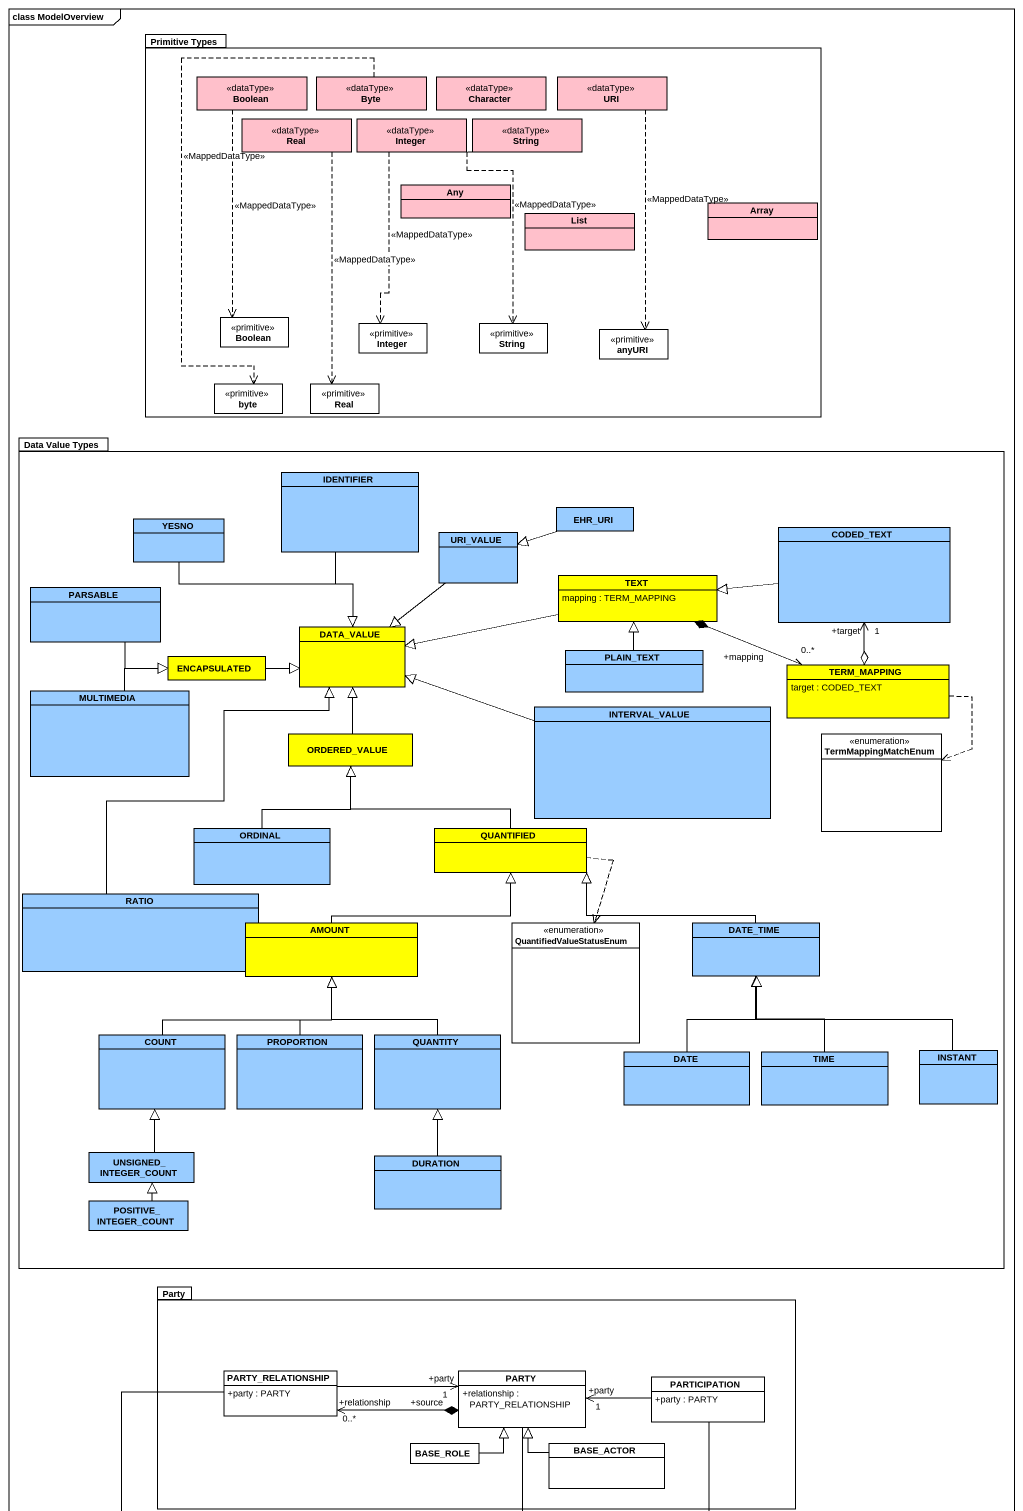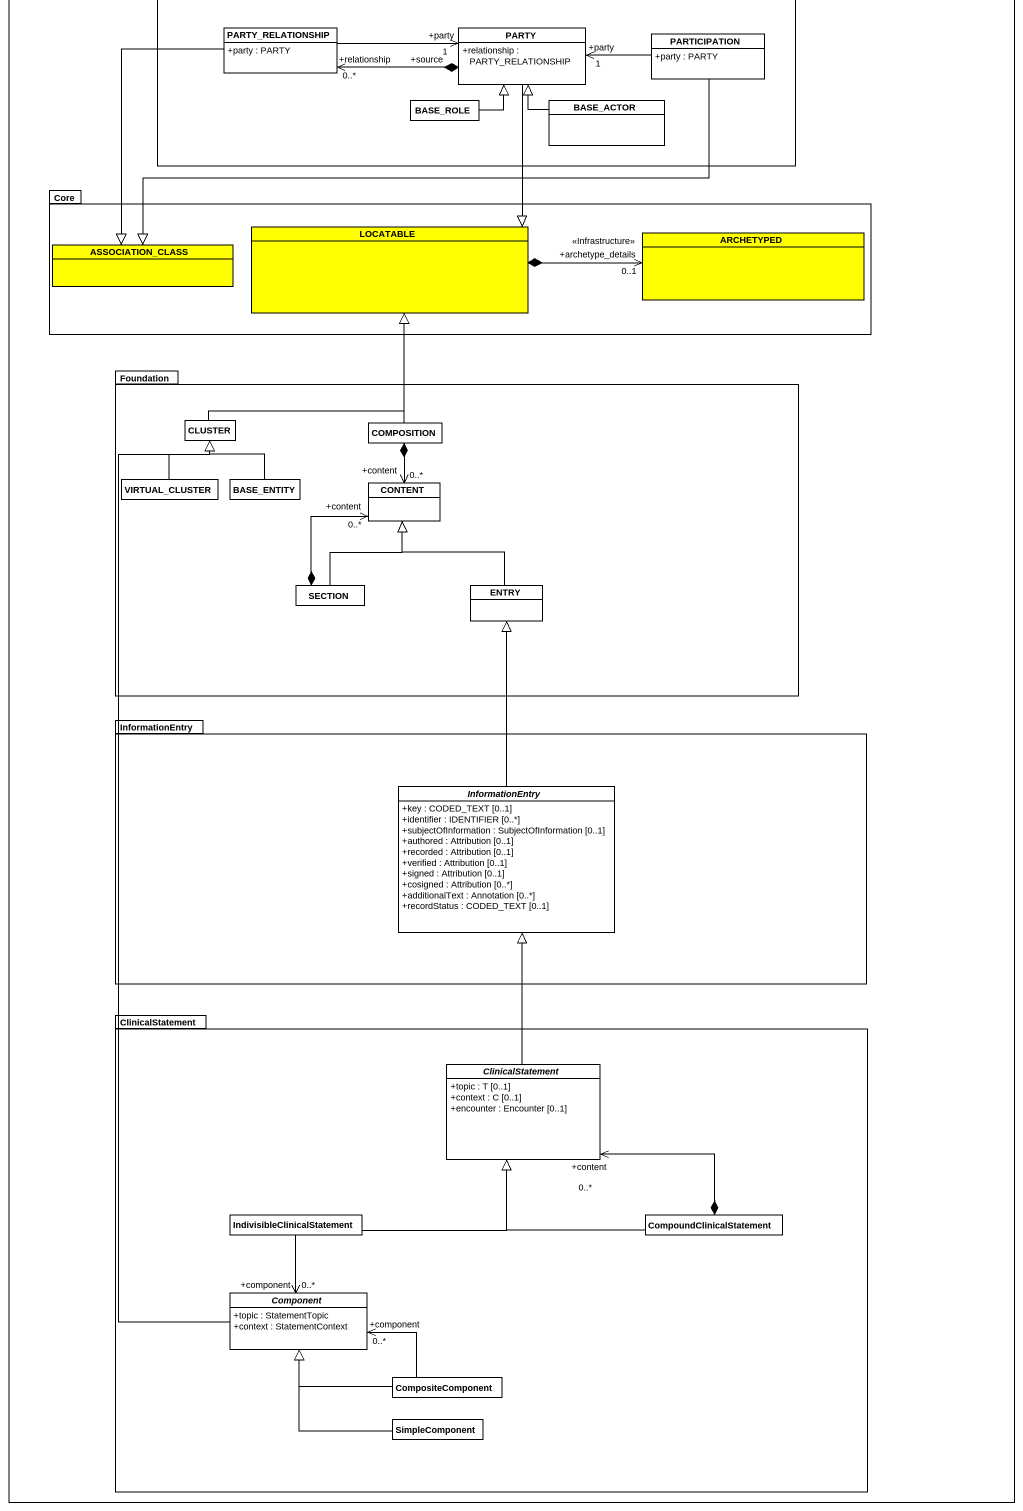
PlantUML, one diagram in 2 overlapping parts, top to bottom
@startuml
mainframe class ModelOverview
hide circle
hide empty members
skinparam classAttributeIconSize 0
package "Primitive Types" as Primitive_Types {
  class Boolean <<dataType>> #FFC0CB
  class Byte <<dataType>> #FFC0CB
  class Character <<dataType>> #FFC0CB
  class URI <<dataType>> #FFC0CB
  class Real <<dataType>> #FFC0CB
  class Integer <<dataType>> #FFC0CB
  class String <<dataType>> #FFC0CB
  class Any #FFC0CB
  class List #FFC0CB
  class Array #FFC0CB
  class "Boolean" as Boolean_2 <<primitive>>
  class "Integer" as Integer_2 <<primitive>>
  class "String" as String_2 <<primitive>>
  class anyURI <<primitive>>
  class byte <<primitive>>
  class "Real" as Real_2 <<primitive>>
}
package "Data Value Types" as Data_Value_Types {
  class IDENTIFIER #99CCFF
  class YESNO #99CCFF
  class URI_VALUE #99CCFF
  class EHR_URI #99CCFF
  class CODED_TEXT #99CCFF
  class TEXT #FFFF00 {
    mapping : TERM_MAPPING
  }
  class PARSABLE #99CCFF
  class ENCAPSULATED #FFFF00
  class DATA_VALUE #FFFF00
  class PLAIN_TEXT #99CCFF
  class MULTIMEDIA #99CCFF
  class TERM_MAPPING #FFFF00 {
    target : CODED_TEXT
  }
  class ORDERED_VALUE #FFFF00
  class INTERVAL_VALUE #99CCFF
  enum TermMappingMatchEnum
  class ORDINAL #99CCFF
  class QUANTIFIED #FFFF00
  class RATIO #99CCFF
  class AMOUNT #FFFF00
  enum QuantifiedValueStatusEnum
  class DATE_TIME #99CCFF
  class COUNT #99CCFF
  class PROPORTION #99CCFF
  class QUANTITY #99CCFF
  class DATE #99CCFF
  class TIME #99CCFF
  class INSTANT #99CCFF
  class UNSIGNED_INTEGER_COUNT #99CCFF
  class DURATION #99CCFF
  class POSITIVE_INTEGER_COUNT #99CCFF
}
package Party {
  class PARTY_RELATIONSHIP {
    +party : PARTY
  }
  class PARTY {
    +relationship : PARTY_RELATIONSHIP
  }
  class PARTICIPATION {
    +party : PARTY
  }
  class BASE_ROLE
  class BASE_ACTOR
}
package Core {
  class LOCATABLE #FFFF00
  class ARCHETYPED #FFFF00
  class ASSOCIATION_CLASS #FFFF00
}
package Foundation {
  class CLUSTER
  class COMPOSITION
  class VIRTUAL_CLUSTER
  class BASE_ENTITY
  class CONTENT
  class SECTION
  class ENTRY
}
package InformationEntry {
  abstract class "InformationEntry" as InformationEntry_2 {
    +key : CODED_TEXT [0..1]
    +identifier : IDENTIFIER [0..*]
    +subjectOfInformation : SubjectOfInformation [0..1]
    +authored : Attribution [0..1]
    +recorded : Attribution [0..1]
    +verified : Attribution [0..1]
    +signed : Attribution [0..1]
    +cosigned : Attribution [0..*]
    +additionalText : Annotation [0..*]
    +recordStatus : CODED_TEXT [0..1]
  }
}
package ClinicalStatement {
  abstract class "ClinicalStatement" as ClinicalStatement_2 {
    +topic : T [0..1]
    +context : C [0..1]
    +encounter : Encounter [0..1]
  }
  class IndivisibleClinicalStatement
  class CompoundClinicalStatement
  abstract class "Component" as Component_ {
    +topic : StatementTopic
    +context : StatementContext
  }
  class CompositeComponent
  class SimpleComponent
}
Boolean ..> Boolean_2 : <<MappedDataType>>
Byte ..> byte : <<MappedDataType>>
URI ..> anyURI : <<MappedDataType>>
Real ..> Real_2 : <<MappedDataType>>
Integer ..> Integer_2 : <<MappedDataType>>
String ..> String_2 : <<MappedDataType>>
IDENTIFIER --|> DATA_VALUE
YESNO --|> DATA_VALUE
URI_VALUE --|> DATA_VALUE
EHR_URI -left-|> URI_VALUE
CODED_TEXT -left-|> TEXT
TEXT -left-|> DATA_VALUE
PARSABLE -right-|> ENCAPSULATED
ENCAPSULATED -right-|> DATA_VALUE
PLAIN_TEXT -up-|> TEXT
MULTIMEDIA -up-|> ENCAPSULATED
TERM_MAPPING o-up-> "+target\n1" CODED_TEXT
TERM_MAPPING "+mapping\n0..*" <-left-* TEXT
TERM_MAPPING ..> TermMappingMatchEnum
ORDERED_VALUE -up-|> DATA_VALUE
INTERVAL_VALUE -left-|> DATA_VALUE
ORDINAL -up-|> ORDERED_VALUE
QUANTIFIED -up-|> ORDERED_VALUE
QUANTIFIED ..> QuantifiedValueStatusEnum
RATIO -up-|> DATA_VALUE
AMOUNT -right-|> QUANTIFIED
DATE_TIME -left-|> QUANTIFIED
COUNT -up-|> AMOUNT
PROPORTION -up-|> AMOUNT
QUANTITY -up-|> AMOUNT
DATE -up-|> DATE_TIME
TIME -up-|> DATE_TIME
INSTANT -up-|> DATE_TIME
UNSIGNED_INTEGER_COUNT -up-|> COUNT
DURATION -up-|> QUANTITY
POSITIVE_INTEGER_COUNT -up-|> UNSIGNED_INTEGER_COUNT
PARTY_RELATIONSHIP -right-> "+party\n1" PARTY
PARTY_RELATIONSHIP --|> ASSOCIATION_CLASS
PARTY "+source" *-left-> "+relationship\n0..*" PARTY_RELATIONSHIP
PARTY --|> LOCATABLE
PARTICIPATION -left-> "+party\n1" PARTY
PARTICIPATION -left-|> ASSOCIATION_CLASS
BASE_ROLE -up-|> PARTY
BASE_ACTOR -up-|> PARTY
LOCATABLE *-right-> "+archetype_details\n<<Infrastructure>>\n0..1" ARCHETYPED
CLUSTER -up-|> LOCATABLE
COMPOSITION -up-|> LOCATABLE
COMPOSITION *--> "+content\n0..*" CONTENT
VIRTUAL_CLUSTER -up-|> CLUSTER
BASE_ENTITY -up-|> CLUSTER
SECTION -up-|> CONTENT
SECTION *-up-> "+content\n0..*" CONTENT
ENTRY -up-|> CONTENT
InformationEntry_2 -up-|> ENTRY
ClinicalStatement_2 -up-|> InformationEntry_2
IndivisibleClinicalStatement -right-|> ClinicalStatement_2
CompoundClinicalStatement -left-|> ClinicalStatement_2
CompoundClinicalStatement *-left-> "+content\n0..*" ClinicalStatement_2
Component_ -up-|> CLUSTER
Component_ "+component\n0..*" <-up- IndivisibleClinicalStatement
Component_ "+component\n0..*" <-right- CompositeComponent
CompositeComponent -left-|> Component_
SimpleComponent -up-|> Component_
@enduml
